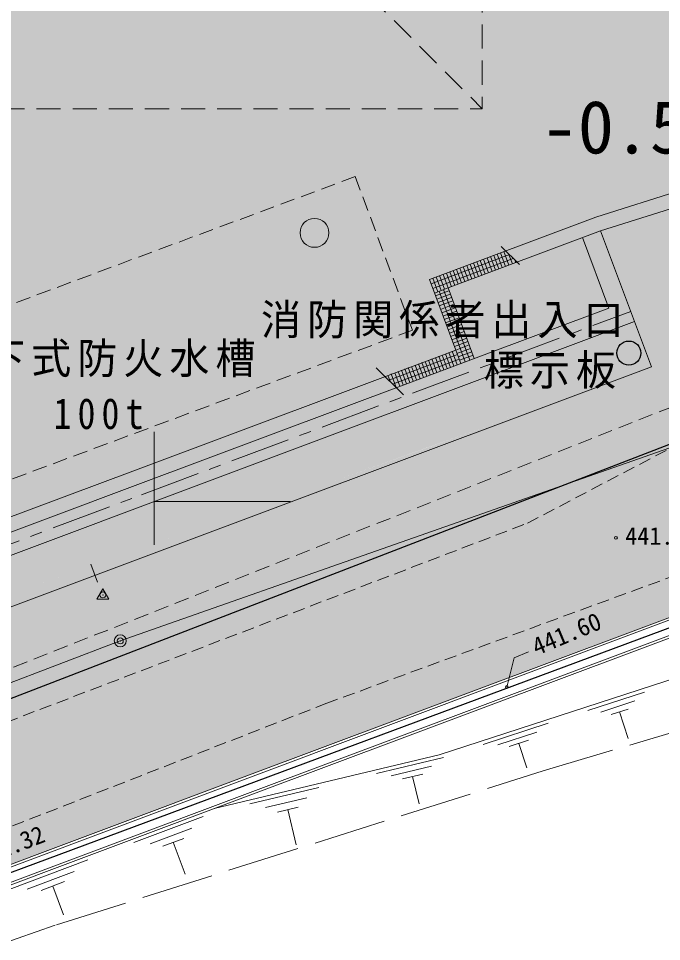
# Model space of a CAD drawing. Units: millimetres at full size; details may follow other scales. Extents: x -95576 to 124839, y -71355 to 87778.
# Drawn here: x 30090 to 43434, y -22118 to -2972 of the extents above; entities that cross this region are included whole.
import ezdxf
from ezdxf.enums import TextEntityAlignment as Align

# ---------------------------------------------------------------- set-up
doc = ezdxf.new("R2010")
doc.units = ezdxf.units.MM
doc.header["$LTSCALE"] = 250
doc.header["$PDMODE"] = 32
doc.header["$PDSIZE"] = 125
for name, pattern in [('CHAIN1', [8, 5, -1, 1, -1]), ('DASHED', [7.5, 6, -1.5]), ('DASHED1', [1.8, 1.2, -0.6]), ('DASHED2', [3, 2, -1]), ('USER3', [1.5, 1, -0.5])]:
    doc.linetypes.add(name, pattern=pattern)
for name, color, linetype, lineweight in [('0-4_太線', 7, 'Continuous', 13), ('0-6_0-6___', 7, 'Continuous', 13), ('0-C_S-BGD-HTXT', 5, 'Continuous', 13), ('1-8_ﾊｯﾁﾝｸﾞ', 1, 'Continuous', 18), ('6-2_細線', 4, 'Continuous', 9), ('6-6_建物５', 7, 'Continuous', 18), ('6-D_文字', 7, 'Continuous', 9), ('6-E_寸法', 4, 'Continuous', 9), ('7-1_敷地外要素', 4, 'Continuous', 9), ('7-A', 4, 'CHAIN1', 9), ('8-1_家具備品', 4, 'Continuous', 9), ('8-2_衛生機器', 7, 'Continuous', 13), ('9-C_排水管', 51, 'Continuous', 25), ('E-3', 3, 'Continuous', 25)]:
    doc.layers.add(name, color=color, linetype=linetype, lineweight=lineweight)
doc.layers.add('9-9_引出寸法', color=81, linetype='Continuous')
doc.layers.add('A-C_排水管', color=254, linetype='Continuous')
doc.styles.add('ＭＳ ゴシック', font='')
doc.styles.get('ＭＳ ゴシック').set_extended_font_data('MS Gothic')

msp = doc.modelspace()

# ---------------------------------------------------------------- linework, layer by layer
at = {"layer": '0-4_太線'}
for p, q in [((43078.4, -16941.8), (41904.9, -17323)), ((42879.5, -17128.3), (42175.4, -17357)), ((42739.3, -17295.7), (42387.3, -17410.1)), ((42563.3, -17352.9), (42743.8, -17908.8)), ((41079.6, -17591.1), (39735.3, -18027.8)), ((40843.1, -17777.9), (40036.5, -18040)), ((40673.7, -17942.9), (40270.4, -18073.9)), ((40472.1, -18008.4), (40636, -18512.9)), ((38912.7, -18301.3), (37516.8, -18634.5)), ((38660.5, -18481.1), (37823, -18681.1)), ((38478.2, -18644.4), (38059.4, -18744.3)), ((38268.8, -18694.3), (38404.8, -19264)), ((36323.8, -18919.4), (34892.3, -19261.2)), ((36072.4, -19133.7), (35213.4, -19338.8)), ((35892.5, -19331), (35463, -19433.6)), ((33922.7, -19527.1), (32487.1, -20065.3)), ((35677.8, -19382.3), (35852.2, -20113)), ((33684.7, -19765.8), (32823.3, -20088.7)), ((33518.4, -19977.5), (33087.8, -20139)), ((33303.1, -20058.3), (33551.5, -20720.8)), ((31530.9, -20423.8), (29897.9, -21036)), ((31248.5, -20664.2), (30268.7, -21031.5)), ((31047.8, -20874), (30557.9, -21057.6)), ((30802.8, -20965.8), (31026.1, -21561.3))]:
    msp.add_line(p, q, dxfattribs=at)
at = {"layer": '0-4_太線', "linetype": 'USER3'}
for points in [[(-11338.1, -33279.7), (-2278.6, -30002.2), (10971.6, -24967.6), (15914.4, -22807.6), (29834.1, -17571.4), (40654.5, -13439.3), (44117.2, -11623.8)], [(46596.3, -14058), (45861.4, -13735.9), (36490, -17173.3), (20372.8, -23463.7), (7917.3, -28387.5)]]:
    msp.add_lwpolyline(points, dxfattribs=at)
at = {"layer": '0-4_太線'}
for points in [[(-10149.3, -35437.5), (6736.9, -29165.7), (19873.8, -24286.6), (34829.6, -18679.9), (45927.2, -14522.8)], [(-10131.9, -35484.4), (6754.3, -29212.5), (19891.3, -24333.5), (34847.2, -18726.7), (45945.1, -14569.5)], [(-10011.8, -35813.1), (6858.8, -29493.8), (19996.2, -24614.5), (34952.4, -19007.6), (46052.2, -14849.7)], [(-9994.7, -35860.1), (6876.2, -29540.6), (20013.7, -24661.4), (34970, -19054.4), (46070.1, -14896.4)], [(48555, -21149.6), (47297.2, -16490.9), (46292.1, -15819), (38820.5, -18246.2), (34154.1, -19360.3)]]:
    msp.add_lwpolyline(points, dxfattribs=at)
at = {"layer": '0-4_太線', "linetype": 'DASHED'}
msp.add_lwpolyline([(21616.3, -28178.3), (22855.2, -26710.2), (22345.1, -24724.2), (30881.7, -21770.4), (40977, -18580.3), (45847.7, -17120.6), (46608.3, -17965.2), (47727.5, -21466)], dxfattribs=at)
at = {"layer": '0-6_0-6___'}
msp.add_lwpolyline([(40223.5, -16840), (40374.6, -16235.9), (40674.5, -16110.9)], dxfattribs=at)
for centre, start, end in [((42487.2, -13743.8), 360, 180), ((42487.2, -13743.8), 180, 360), ((40223.5, -16840), 0, 180), ((40223.5, -16840), 180.00079, 359.99921)]:
    msp.add_arc(centre, 30, start, end, dxfattribs=at)
at = {"layer": '0-C_S-BGD-HTXT'}
msp.add_lwpolyline([(31716.4, -15019), (31966.4, -15019), (31841.4, -14802.5)], close=True, dxfattribs=at)
at = {"layer": '0-C_S-BGD-HTXT', "color": 6}
msp.add_circle((32203, -15881.5), 125, dxfattribs=at)
at = {"layer": '0-C_S-BGD-HTXT'}
msp.add_point((31841.4, -14927.5), dxfattribs=at)
at = {"layer": '0-C_S-BGD-HTXT', "color": 6}
msp.add_point((32203, -15881.5), dxfattribs=at)
at = {"layer": '1-8_ﾊｯﾁﾝｸﾞ'}
for p, q in [((32203, -15881.5), (45705, -11139.1)), ((-2353.6, -29034.1), (32203, -15881.5))]:
    msp.add_line(p, q, dxfattribs=at)
at = {"layer": '6-2_細線', "color": 7, "lineweight": 18}
msp.add_line((39547.6, -10024.9), (39003.9, -8561), dxfattribs=at)
at = {"layer": '6-6_建物５', "linetype": 'DASHED2'}
for p in [(39714.8, 26153.1), (8714.8, -4846.9)]:
    msp.add_line(p, (39714.8, -4846.9), dxfattribs=at)
at = {"layer": '6-D_文字', "color": 4, "linetype": 'DASHED2'}
msp.add_line((8714.8, 26153.1), (39714.8, -4846.9), dxfattribs=at)
at = {"layer": '6-D_文字', "color": 4}
msp.add_line((47898.2, -5565.5), (42169.1, -7375.4), dxfattribs=at)
at = {"layer": '6-D_文字', "linetype": 'DASHED1', "lineweight": 18}
for p, q in [((37079.2, -6251), (22220.9, -11769.3)), ((37079.2, -6251), (38263, -9438.2)), ((38263, -9438.2), (23404.6, -14956.6))]:
    msp.add_line(p, q, dxfattribs=at)
at = {"layer": '6-D_文字', "lineweight": 18}
for p, q in [((39003.9, -8561), (42169.1, -7375.4)), ((42342.3, -8978), (41794.5, -7515.7)), ((32566.3, -12640), (42342.3, -8978)), ((32724.2, -13061.4), (42874.7, -9259.1)), ((31589.2, -14290.3), (31733.2, -14663.5))]:
    msp.add_line(p, q, dxfattribs=at)
for points in [[(4996.1, -24478.5), (18125.8, -19602.1), (33075.1, -13997.8), (43225.5, -10195.6)], [(-25511.2, -34234.1), (-12371, -29435.4), (4482.3, -23122.5), (17618.9, -18243.6), (32566.3, -12640)], [(-12216.4, -29858.1), (4639.6, -23544.2), (17776.2, -18665.2), (32724.2, -13061.4)]]:
    msp.add_lwpolyline(points, dxfattribs=at)
at = {"layer": '6-D_文字', "color": 4}
msp.add_circle((36232.8, -7418.7), 300, dxfattribs=at)
at = {"layer": '6-D_文字', "color": 3, "lineweight": 25}
msp.add_circle((42755.7, -9912.2), 250, dxfattribs=at)
at = {"layer": '6-E_寸法', "color": 7, "lineweight": 18}
msp.add_line((43225.5, -10195.6), (42169.1, -7375.4), dxfattribs=at)
at = {"layer": '7-1_敷地外要素'}
for p, q in [((47800.4, -5281.8), (42071.2, -7091.7)), ((38618.5, -8385), (42071.2, -7091.7)), ((40198, -8114.1), (40093.4, -7832.5)), ((40108.5, -7700.5), (40483.2, -8075.2)), ((40268.3, -8088), (40163.7, -7806.2)), ((38653.3, -8478.7), (40278.1, -7870.1)), ((38688.1, -8572.5), (40355.8, -7947.8)), ((39706.2, -8297.9), (39601.8, -8016.7)), ((39777.3, -8273.8), (39672, -7990.4)), ((39846.7, -8245.3), (39742.3, -7964.1)), ((39916.9, -8219), (39812.5, -7937.7)), ((39987.2, -8192.7), (39882.7, -7911.4)), ((40057.4, -8166.4), (39953, -7885.1)), ((40127.7, -8140.2), (40023.2, -7858.8)), ((40338.6, -8061.9), (40261.1, -7853.1)), ((40410, -8038.7), (40388.4, -7980.4)), ((39144.5, -8508.8), (39040.1, -8227.5)), ((39214.8, -8482.7), (39110.4, -8201.4)), ((39285.1, -8456.5), (39180.7, -8175.3)), ((39355.4, -8430.4), (39250.6, -8148.2)), ((39425.7, -8404.3), (39320.8, -8121.9)), ((39496, -8378.2), (39391.1, -8095.6)), ((39565.8, -8350.5), (39461.3, -8069.3)), ((39636, -8324.2), (39531.6, -8043)), ((38793, -8639.3), (38688.5, -8358.1)), ((38863.3, -8613.2), (38758.8, -8332)), ((38933.6, -8587.1), (38829.1, -8305.9)), ((39074.2, -8534.9), (38969.7, -8253.6)), ((39453.9, -10060), (38910.2, -8596.1)), ((38744.4, -8724), (39022.2, -8619.9)), ((38770.5, -8794.3), (39048.5, -8690.1)), ((38796.6, -8864.6), (39074.8, -8760.4)), ((39360.3, -10095), (38816.6, -8631.1)), ((38822.7, -8934.9), (39101.1, -8830.6)), ((38846.5, -9006.1), (39127.4, -8900.8)), ((38872.8, -9076.3), (39153.7, -8971.1)), ((38899.1, -9146.6), (39180, -9041.3)), ((38925.4, -9216.8), (39206.4, -9111.6)), ((38951.7, -9287), (39232.7, -9181.8)), ((38978, -9357.3), (39259, -9252)), ((39004.3, -9427.5), (39285.3, -9322.3)), ((39030.7, -9497.7), (39311.6, -9392.5)), ((39057, -9568), (39337.9, -9462.7)), ((39083.3, -9638.2), (39364.2, -9533)), ((39109.6, -9708.4), (39390.5, -9603.2)), ((39135.9, -9778.7), (39416.8, -9673.4)), ((37773.6, -10475.8), (39197.3, -9942.5)), ((38985.4, -10234.6), (38881, -9953.3)), ((39055.7, -10208.5), (38951.3, -9927.2)), ((39126, -10182.4), (39021.6, -9901.1)), ((39196.3, -10156.2), (39091.9, -9875)), ((39188.5, -9919.1), (39469.4, -9813.9)), ((39214.8, -9989.4), (39495.8, -9884.1)), ((39241.1, -10059.6), (39522.1, -9954.4)), ((37851.3, -10553.5), (39232.4, -10036.2)), ((38493.3, -10417.4), (38388.8, -10136.1)), ((38563.6, -10391.2), (38459.1, -10110)), ((38633.9, -10365.1), (38529.4, -10083.9)), ((38704.2, -10339), (38599.7, -10057.8)), ((38774.5, -10312.9), (38670, -10031.7)), ((38844.8, -10286.8), (38740.4, -10005.6)), ((38915.1, -10260.7), (38810.7, -9979.5)), ((37515.3, -10217.5), (38076.6, -10778.7)), ((38001.1, -10600.1), (37896.7, -10318.9)), ((38071.4, -10574), (37967, -10292.8)), ((38141.7, -10547.9), (38037.3, -10266.7)), ((38212, -10521.8), (38107.6, -10240.6)), ((38282.3, -10495.7), (38177.9, -10214.5)), ((38352.6, -10469.6), (38248.2, -10188.4)), ((38423, -10443.5), (38318.5, -10162.2)), ((37807.5, -10509.7), (37757.5, -10375.1)), ((37930.8, -10626.3), (37826.4, -10345)), ((17513.6, -17962.7), (32460.9, -12359.1))]:
    msp.add_line(p, q, dxfattribs=at)
for points in [[(39266.6, -10130.1), (39162.2, -9848.9), (38618.5, -8385)], [(38723, -8666.2), (39003.9, -8561), (38899.4, -8279.8)], [(32461, -12359.1), (39162.2, -9848.9), (39443.1, -9743.7)]]:
    msp.add_lwpolyline(points, dxfattribs=at)
at = {"layer": '7-A'}
msp.add_line((32645.2, -12850.7), (42795.8, -9048.4), dxfattribs=at)
msp.add_lwpolyline([(4560.7, -23333.5), (17697.6, -18454.4), (32645.2, -12850.7)], dxfattribs=at)
at = {"layer": '8-1_家具備品', "linetype": 'DASHED1'}
msp.add_lwpolyline([(50775.1, -8211.5), (19296.9, -20654.9), (-14302.5, -33330.6), (-41102.7, -41234.7)], dxfattribs=at)
at = {"layer": '8-2_衛生機器', "lineweight": 18}
for p, q in [((32906.6, -11545.1), (32906.6, -13888.4)), ((32906.6, -12993.1), (35738, -12993.1))]:
    msp.add_line(p, q, dxfattribs=at)
at = {"layer": '9-9_引出寸法'}
msp.add_solid([(39523.8, -9944.7), (39007.6, -8559.6), (41794.5, -7515.7)], dxfattribs=at)
at = {"layer": '9-C_排水管'}
for points in [[(38442.9, -5015.4), (24237.1, 28813.1), (5814.8, -12830.6)], [(24237.1, 28813.1), (41794.5, -7515.7), (48272.8, -5425.2)], [(41060.7, 5658.8), (24237.1, 28813.1), (48272.8, -5425.2)], [(38442.9, -5015.4), (41794.5, -7515.7), (24237.1, 28813.1)], [(41408.9, 5133.6), (41060.7, 5658.8), (48272.8, -5425.2)], [(48272.8, -5425.2), (51718.1, -6793.5), (41408.9, 5133.6)], [(5814.8, -12830.6), (37778.7, -5262.1), (38442.9, -5015.4)], [(39003.9, -8561), (41794.5, -7515.7), (37778.7, -5262.1), (38442.9, -5015.4)], [(-17206, -31201.1), (39552.3, -10021.3), (37778.7, -5262.1)], [(5814.8, -12830.6), (-17206, -31201.1), (37778.7, -5262.1)], [(48272.8, -5425.2), (47898.2, -5565.5), (41745.8, -7334.4), (41794.5, -7515.7)], [(8636, -21579.8), (39553.2, -10022.4), (39552.3, -10021.3)], [(8636, -21579.8), (39552.3, -10021.3), (33871.2, -12141.3)], [(8636, -21579.8), (33882, -12147.2), (39553.2, -10022.4)], [(8636, -21579.8), (33871.2, -12141.3), (33233.3, -12379.3)], [(8636, -21579.8), (33232, -12390.6), (33882, -12147.2)], [(8636, -21579.8), (33233.3, -12379.3), (30064.8, -13561.7)], [(8636, -21579.8), (30066.9, -13577.1), (33232, -12390.6)]]:
    msp.add_solid(points, dxfattribs=at)
at = {"layer": '9-C_排水管', "color": 9}
for points in [[(49792.6, -12885.5), (47898.2, -5565.5), (42176, -7393.8)], [(49792.6, -12885.5), (42176, -7393.8), (43225.5, -10195.6)], [(49792.6, -12885.5), (43225.5, -10195.6), (40026.5, -11393.9)], [(49792.6, -12885.5), (40026.5, -11393.9), (36548.9, -12696.5)], [(49792.6, -12885.5), (36548.9, -12696.5), (33075.1, -13997.8)], [(49792.6, -12885.5), (-30208.1, -37468), (-40284.7, -41169)], [(-40284.7, -41169), (46596.3, -14058), (49792.6, -12885.5)], [(49792.6, -12885.5), (-27579.1, -36502.4), (-30208.1, -37468)], [(49792.6, -12885.5), (-16777.8, -32535.2), (-27579.1, -36502.4)], [(49792.6, -12885.5), (-16276.6, -32352.1), (-16777.8, -32535.2)], [(49792.6, -12885.5), (-13638.3, -31388.7), (-16276.6, -32352.1)], [(49792.6, -12885.5), (-7470, -29108.6), (-13638.3, -31388.7)], [(49792.6, -12885.5), (-3039.2, -27463), (-7470, -29108.6)], [(49792.6, -12885.5), (-2382.8, -27219.1), (-3039.2, -27463)], [(49792.6, -12885.5), (803.3, -26035.8), (-2382.8, -27219.1)], [(49792.6, -12885.5), (11503.2, -22061.8), (803.3, -26035.8)], [(49792.6, -12885.5), (14499.8, -20953.4), (11503.2, -22061.8)], [(49792.6, -12885.5), (17396.7, -19872.9), (14499.8, -20953.4)], [(49792.6, -12885.5), (18878, -19320.1), (17396.7, -19872.9)], [(49792.6, -12885.5), (19831.6, -18957.6), (18878, -19320.1)], [(49792.6, -12885.5), (23322, -17654.1), (19831.6, -18957.6)], [(49792.6, -12885.5), (30264.5, -15051.5), (23322, -17654.1)], [(49792.6, -12885.5), (31253.8, -14680.6), (30264.5, -15051.5)], [(49792.6, -12885.5), (32488.9, -14217.5), (31253.8, -14680.6)], [(49792.6, -12885.5), (33075.1, -13997.8), (32488.9, -14217.5)], [(-40284.7, -41169), (-20111.9, -39075.7), (46596.3, -14058)], [(-20111.9, -39075.7), (45857.5, -14340.6), (46596.3, -14058)], [(-20111.9, -39075.7), (45927.2, -14522.8), (45857.5, -14340.6)], [(-20111.9, -39075.7), (40273.3, -16640.7), (45927.2, -14522.8)], [(-20111.9, -39075.7), (28611.6, -21010.9), (40273.3, -16640.7)]]:
    msp.add_solid(points, dxfattribs=at)
at = {"layer": '9-C_排水管', "color": 7}
for points in [[(42874.7, -9259.1), (42169.1, -7375.4), (41794.5, -7515.7)], [(42874.7, -9259.1), (41794.5, -7515.7), (42342.3, -8978)], [(42874.7, -9259.1), (42342.3, -8978), (33882, -12147.2)], [(42874.7, -9259.1), (-10097.4, -28585.4), (-12432.7, -29450.8)], [(42874.7, -9259.1), (-730.5, -25082.5), (-10097.4, -28585.4)], [(42874.7, -9259.1), (1608.2, -24199.1), (-730.5, -25082.5)], [(42874.7, -9259.1), (2461.8, -23879.4), (1608.2, -24199.1)], [(42874.7, -9259.1), (3949.4, -23322.2), (2461.8, -23879.4)], [(42874.7, -9259.1), (6292.4, -22450.3), (3949.4, -23322.2)], [(42874.7, -9259.1), (8528.7, -21619.7), (6292.4, -22450.3)], [(42874.7, -9259.1), (8636, -21579.8), (8528.7, -21619.7)], [(42874.7, -9259.1), (10805.8, -20774), (8636, -21579.8)], [(42874.7, -9259.1), (10979.6, -20709.4), (10805.8, -20774)], [(42874.7, -9259.1), (13760.3, -19676.7), (10979.6, -20709.4)], [(42874.7, -9259.1), (22769.1, -16312.9), (13760.3, -19676.7)], [(42874.7, -9259.1), (33232, -12390.6), (22769.1, -16312.9)], [(42874.7, -9259.1), (33882, -12147.2), (33232, -12390.6)], [(42874.7, -9259.1), (34312.8, -12382.8), (34403.4, -12432.4)], [(34403.4, -12432.4), (33174.4, -12893), (34315.1, -12384.1), (33185.4, -12796.5)], [(33174.4, -12892.7), (30128.3, -14034.5), (33185.7, -12794), (30112.7, -13918.3)], [(30112.7, -13918.3), (30128.3, -14034.5), (22873.8, -16561), (22943.7, -16728)]]:
    msp.add_solid(points, dxfattribs=at)
at = {"layer": '9-C_排水管', "color": 81}
for points in [[(39519.5, -9949.2), (42342.3, -8978), (41794.5, -7515.7)], [(39524.8, -9947.4), (39552.3, -10021.3), (42342.3, -8978)], [(43225.5, -10195.6), (42874.7, -9259.1), (34403.4, -12432.4)], [(-41000.7, -40420.4), (36520, -12610.8), (43225.5, -10195.6)], [(43225.5, -10195.6), (-20102.1, -32736.6), (-41000.7, -40420.4)], [(-41000.7, -40420.4), (-40284.7, -41169), (43228.7, -10204.1)], [(-40284.7, -41169), (43228.7, -10204.1), (43228.7, -10204.1)], [(43225.5, -10195.6), (-16850, -31549.6), (-20102.1, -32736.6)], [(43225.5, -10195.6), (-3033.5, -26418.3), (-7470, -28080.1)], [(43225.5, -10195.6), (-2043.4, -26047.5), (-3033.5, -26418.3)], [(43225.5, -10195.6), (-1731.4, -25930.6), (-2043.4, -26047.5)], [(43225.5, -10195.6), (-1285.6, -25763.6), (-1731.4, -25930.6)], [(43225.5, -10195.6), (2461.8, -24359.9), (-1285.6, -25763.6)], [(43225.5, -10195.6), (9411, -21773.5), (2461.8, -24359.9)], [(43225.5, -10195.6), (11183.4, -21113.8), (9411, -21773.5)], [(43225.5, -10195.6), (12504.4, -20623.2), (11183.4, -21113.8)], [(43225.5, -10195.6), (13401.1, -20284.9), (12504.4, -20623.2)], [(43225.5, -10195.6), (13918, -20098.1), (13401.1, -20284.9)], [(43225.5, -10195.6), (22943.7, -16728), (13918, -20098.1)], [(43225.5, -10195.6), (30128.3, -14034.5), (22943.7, -16728)], [(43225.5, -10195.6), (34403.4, -12432.4), (30128.3, -14034.5)], [(40004.2, -11332), (40006.9, -11339.6), (43225.5, -10195.6)], [(43225.5, -10195.6), (43228.7, -10204.1), (40011.8, -11353.1), (40013.4, -11357.6)], [(40025.7, -11391.7), (40026.5, -11393.9), (40025.7, -11391.7), (43228.7, -10204.1)], [(40011.8, -11353.1), (40013.4, -11357.6), (36503.9, -12583.2), (36509.3, -12608)], [(36505, -12566.4), (36510.4, -12582.5), (40004.2, -11332), (40006.9, -11339.6)], [(36544.2, -12682.6), (36548.9, -12696.5), (40025.7, -11391.7), (40026.5, -11393.9)], [(33180.8, -13739.2), (33248.2, -13746.9), (36505, -12566.4), (36510.4, -12582.5)], [(30259.3, -15012.9), (36548.9, -12696.5), (36544.2, -12682.6)], [(30259.3, -15012.9), (33058.4, -14004), (36548.9, -12696.5)], [(30228.3, -14780.8), (30232.7, -14813.9), (33180.8, -13739.2), (33237.8, -13745.7)], [(30259.3, -15012.9), (31253.8, -14680.6), (33058.4, -14004)], [(30259.3, -15012.9), (30264.5, -15051.5), (31253.8, -14680.6)], [(23167.7, -17271.7), (23186.7, -17318.5), (30228.3, -14780.8), (30232.7, -14813.9)], [(14442, -20877.6), (14497.1, -20949.8), (30259.3, -15012.9), (30264.5, -15051.5)], [(14497.1, -20949.8), (23322, -17654.1), (30264.5, -15051.5)]]:
    msp.add_solid(points, dxfattribs=at)
at = {"layer": '9-C_排水管', "color": 213}
msp.add_solid([(47674, -10470.2), (43695.7, -11844.8), (41356, -12666.6)], dxfattribs=at)
at = {"layer": 'A-C_排水管'}
msp.add_solid([(41408.9, 5133.6), (51391.1, -6415.2), (62119.1, 2857.5)], dxfattribs=at)
at = {"layer": 'E-3'}
for points in [[(-9634.5, -32335), (51166.9, -8882.3), (83118.2, 944)], [(-39228.6, -46373.7), (11532.8, -27517.9), (48578.9, -13756.7)]]:
    msp.add_lwpolyline(points, dxfattribs=at)

# ---------------------------------------------------------------- texts
at = {"layer": '0-6_0-6___', "style": 'ＭＳ ゴシック'}
msp.add_text('441.47', height=366.6, dxfattribs=at).set_placement((42681.3, -13996.2), align=Align.BOTTOM_LEFT)
for s, rotation, p in [('441.60', 22.62, (40886, -16293.6)), ('442.32', 20.985, (29315, -20678.3))]:
    msp.add_text(s, height=366.6, rotation=rotation, dxfattribs=at).set_placement(p, align=Align.BOTTOM_LEFT)
at = {"layer": '6-D_文字', "color": 1, "style": 'ＭＳ ゴシック'}
msp.add_text('-0.50', height=1100, dxfattribs=at).set_placement((40949, -6101.5), align=Align.BOTTOM_LEFT)
at = {"layer": '6-D_文字', "char_height": 641.5, "attachment_point": 7, "style": 'ＭＳ ゴシック'}
for s, insert in [('\\T1.15;\\W0.95;消防関係者出入口', (35123, -9607.5)), ('\\T1.15;\\W0.95;地下式防火水槽', (28442, -10412.8)), ('\\T1.15;\\W0.95;標示板', (39746, -10653.4)), ('\\T1.34;\\W0.85;100t', (30819.4, -11497.6))]:
    msp.add_mtext(s, dxfattribs=dict(at, insert=insert))

doc.saveas('drawing.dxf')
